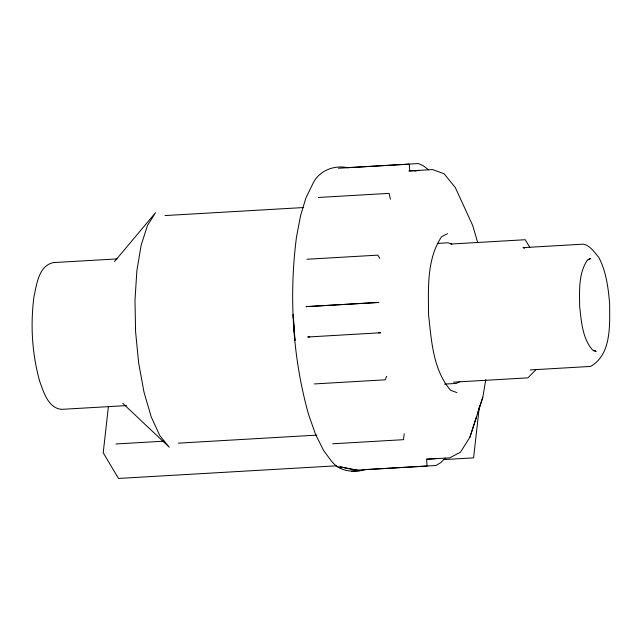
<?xml version="1.0" encoding="UTF-8"?>
<svg xmlns="http://www.w3.org/2000/svg" width="642" height="642" viewBox="0 0 642 642"><rect width="100%" height="100%" fill="white"/><g stroke="black" fill="none" stroke-linecap="round" stroke-linejoin="round"><path stroke-width="0.96" d="M108.41 406.49L103.218 452.779L118.473 478.442L335.638 465.859L340.886 468.106M404.179 433.695L403.513 439.674L332.652 443.782M479.454 405.664L473.595 457.858L443.662 459.592M426.673 459.174L449.593 457.882L460.41 452.249L469.928 437.178L482.808 397.278L485.769 379.615M469.928 437.178L476.452 417.051M477.479 413.697L482.808 397.278M386.709 376.292L385.144 379.823L314.291 383.932M114.477 261.607L155.516 212.719L147.508 225.414L141.152 245.188L136.874 270.691L134.98 300.199L135.59 331.697L138.656 363.035L143.985 392.069L151.199 416.843L159.818 435.645L169.247 447.201L122.774 403.345M445.171 458.131L440.717 462.665L436.054 465.482L365.194 469.591C353.108 472.801 340.116 471.701 331.713 461.486L323.584 450.451L315.527 434.265L308.521 414.331C292.519 356.872 288.86 296.058 296.5 236.97L300.681 215.222L306.033 197.648L313.44 182.529C319.844 170.299 334.418 164.954 347.515 167.666L418.375 163.558L423.335 165.756L428.278 169.681M536.206 369.431L527.925 377.857L453.557 382.167M447.57 233.616L441.6 236.721C426.489 259.368 428.407 288.571 428.543 314.636C431.456 340.453 432.901 369.664 450.588 390.272L456.871 392.583M459.857 381.581L456.342 383.418L444.529 384.101M587.984 259.488L590.72 258.549L587.237 260.355C578.426 273.564 579.541 290.609 579.622 305.809C581.323 320.88 582.166 337.917 592.486 349.938L596.153 351.294L593.32 350.668M351.752 471.164L362.224 470.458M418.777 170.387L409.74 170.973L409.339 164.143L338.478 168.252M309.797 336.873L307.759 337.002L380.65 332.765L378.62 332.893M435.653 458.661L426.617 459.239L427.018 466.068L356.158 470.177L339.754 466.75L359.207 470.658L356.158 470.177M408.793 170.965L432.708 169.608L444.112 173.797L455.306 187.528L472.761 225.623L477.76 242.764M318.231 197.479L389.092 193.37L390.448 199.213M165.074 215.568L303.522 207.543M117.005 258.911L53.463 262.594C38.705 265.563 36.642 284.607 34.01 296.492L33.93 296.981C30.31 324.988 32.044 353.814 39.627 381.043L39.772 381.565C43.6 391.997 48.375 408.681 62.049 409.331L126.586 405.592M437.274 243.414L448.1 242.788L451.808 244.153M450.885 244.032L525.252 239.723L529.843 247.435M306.988 259.248L377.841 255.139L379.807 258.437M530.172 369.936L590.544 366.438C611.738 354.464 609.643 324.828 609.627 303.867C608.319 287.977 606.241 271.646 598.777 257.314C594.34 252.274 590.375 245.669 583.385 244.153L523.005 247.652L524.618 248.245M115.969 443.967L163.838 441.19M178.404 443.149L316.851 435.124M414.259 170.676L416.152 171.101M293.763 323.584L294.935 340.541L293.169 314.588L293.691 322.581M308.016 306.523L305.985 306.659L378.876 302.422L308.016 306.523"/></g></svg>
